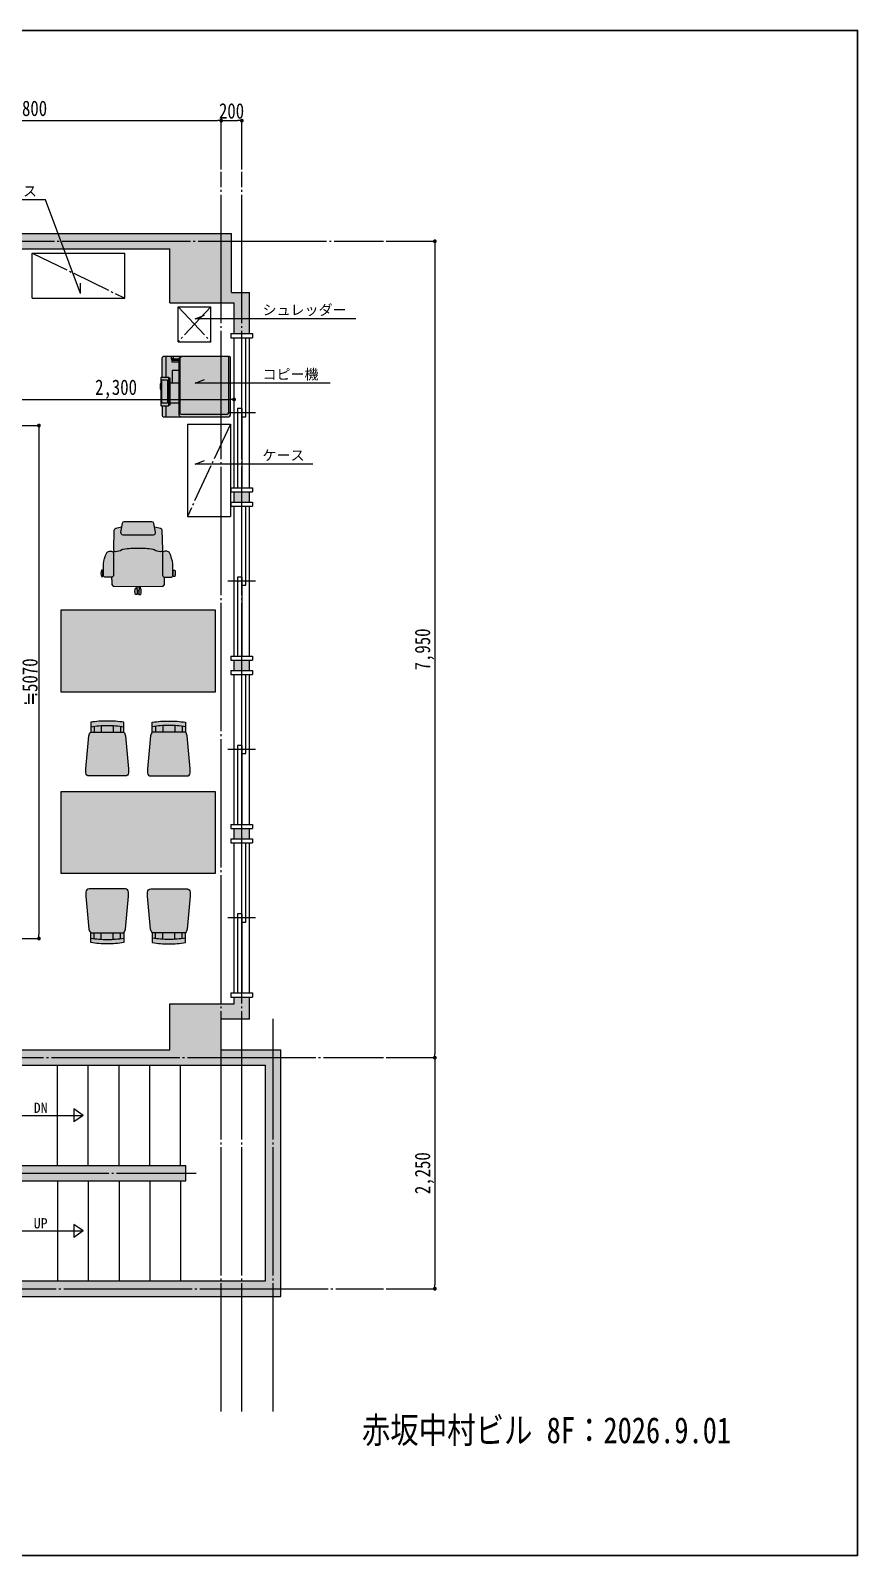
# Model space of a CAD drawing. Header units: millimetres. Extents: x 11317 to 32317, y 8490 to 23340.
# Drawn here: x 24263 to 32317, y 8490 to 23340 of the extents above; entities that cross this region are included whole.
import ezdxf

# ---------------------------------------------------------------- set-up
doc = ezdxf.new("R2010")
doc.units = ezdxf.units.MM
doc.header["$LTSCALE"] = 25
doc.linetypes.add('1点鎖線15', pattern=[18, 15, -1.125, 0.75, -1.125])
doc.linetypes.add('JIS_08_50', pattern=[53, 50, -1.125, 0.75, -1.125])
doc.layers.add('サイズ', color=6, linetype='Continuous', plot=False)
for name, color, linetype, lineweight in [('基準線', 1, 'JIS_08_50', 5), ('壁', 4, 'Continuous', 9), ('室名', 2, 'Continuous', 0), ('家具', 6, 'Continuous', 5), ('建具', 2, 'Continuous', 5), ('見下げ', 3, 'Continuous', 5), ('設備', 8, 'Continuous', 5)]:
    doc.layers.add(name, color=color, linetype=linetype, lineweight=lineweight)
doc.layers.add('文字', color=2, linetype='Continuous')
doc.styles.get("Standard").update_dxf_attribs({"font": 'MS Mincho.ttf', "width": 0.8})
doc.styles.add('ゴシック', font='MS Gothic.ttf')
doc.dimstyles.new('1-50', dxfattribs={"dimscale": 50, "dimtxt": 3, "dimasz": 0.75, "dimexe": 0, "dimexo": 0.5, "dimgap": 0.25, "dimtad": 1, "dimdec": 0, "dimdsep": 46, "dimlunit": 6, "dimtxsty": 'ゴシック', "dimblk1": 'DOT', "dimblk2": 'DOT', "dimsah": 1, "dimcen": 0.75, "dimadec": 0, "dimazin": 0, "dimtfac": 1, "dimtdec": 0, "dimtmove": 2, "dimatfit": 3, "dimldrblk": 'DOT', "dimfxl": 0, "dimtolj": 1, "dimtzin": 0, "dimlwd": 5, "dimlwe": 5, "dimarcsym": 0})

# ---------------------------------------------------------------- blocks, each defined once
blk = doc.blocks.new('*U13')
at = {"color": 0, "lineweight": -2}
for points in [[(442, 58), (536, 58, 0.335925), (549, 71), (549, 707, 0.360533), (534, 724), (-26, 724, 0.388055), (-38, 713), (-38, 75, 0.386081), (-19, 57), (168, 57)], [(-38, 253, 0.230575), (-16, 230), (515, 230, 0.381998), (526, 240), (526, 688, 0.414214), (506, 708), (-26, 708, 0.382016), (-38, 697)], [(-38, 250, 0.308876), (-16, 222), (530, 222, 0.380863), (549, 242)], [(-38, 145), (-15, 145, 0.414214), (-12, 148), (-12, 152), (11, 152, 0.414214), (14, 155), (14, 222)], [(-15, 160), (-4, 160, 0.414214), (-1, 163), (-1, 222)], [(98, 222), (98, 160, 0.414214), (101, 157), (222, 157)], [(171, 123), (171, 131, -0.414214), (174, 134), (435, 134, -0.414214), (438, 131), (438, 123)]]:
    blk.add_lwpolyline(points, format="xyb", dxfattribs=at)
for points in [[(-38, 167), (-15, 167), (-15, 222), (-15, 219)], [(-15, 167), (-15, 160)], [(222, 222), (222, 134)], [(416, 222), (416, 134)], [(-38, 94), (167, 94)], [(442, 94), (549, 94)]]:
    blk.add_lwpolyline(points, dxfattribs=at)
blk.add_lwpolyline([(-19, 160), (-15, 160), (-15, 149), (-19, 149)], close=True, dxfattribs=at)
for points in [[(442, 49), (442, 120, 0.414214), (439, 123), (170, 123, 0.413515), (167, 120), (167, 49, 0.414913), (170, 46), (439, 46, 0.414214)], [(416, 109), (416, 57, -0.414214), (413, 54), (192, 54, -0.414214), (189, 57), (189, 109, -0.414214), (192, 112), (413, 112, -0.414214)]]:
    blk.add_lwpolyline(points, format="xyb", close=True, dxfattribs=at)
for centre, radius, start, end in [((255, 130), 91.4, 246.3472, 270.0893), ((255, 131), 92.4, 269.8054, 293.5272)]:
    blk.add_arc(centre, radius, start, end, dxfattribs=at)
blk = doc.blocks.new('ダイニングテーブル1500_p（CAD素材.com）')
at = {"color": 0, "linetype": 'ByBlock', "lineweight": -2}
blk.add_lwpolyline([(-750, 800), (750, 800), (750, 0), (-750, 0)], close=True, dxfattribs=at)
blk = doc.blocks.new('*U15')
at = {"color": 0, "linetype": 'ByBlock', "lineweight": -2}
blk.add_lwpolyline([(0, 535, 0.045154), (-161, 523), (-161, 427), (161, 427), (161, 523, 0.045154)], format="xyb", close=True, dxfattribs=at)
for points in [[(-161, 480, -0.035347), (0, 492, -0.035347), (161, 480)], [(161, 427, -0.135443), (178, 390), (207, 71), (207, 30, -0.414889), (177, 0), (-177, 0, -0.414889), (-207, 30), (-207, 71), (-178, 390, -0.135443), (-161, 427)]]:
    blk.add_lwpolyline(points, format="xyb", dxfattribs=at)
for points in [[(-129, 484), (-129, 427)], [(-58, 490), (-58, 427)], [(58, 490), (58, 427)], [(129, 484), (129, 427)]]:
    blk.add_lwpolyline(points, dxfattribs=at)
blk = doc.blocks.new('_Dot')
at = {"color": 0, "linetype": 'ByBlock', "lineweight": -2}
blk.add_line((-0.5, 0), (-1, 0), dxfattribs=at)
at = {"color": 0, "linetype": 'ByBlock', "const_width": 0.5}
blk.add_lwpolyline([(-0.25, 0, 1), (0.25, 0, 1)], format="xyb", close=True, dxfattribs=at)
blk = doc.blocks.new('*D33')
at = {"layer": 'Defpoints', "color": 0, "transparency": 16777216}
for p in [(26121, 22462), (22321, 21963), (26121, 21963)]:
    blk.add_point(p, dxfattribs=at)
at = {"layer": '文字', "color": 0, "lineweight": 5, "transparency": 16777216}
for p, q in [((22321, 21988), (22321, 22462)), ((22358, 22462), (26083, 22462)), ((26121, 21988), (26121, 22462))]:
    blk.add_line(p, q, dxfattribs=at)
at = {"layer": '文字', "color": 0, "lineweight": 5, "transparency": 16777216, "xscale": 37.5, "yscale": 37.5, "zscale": 37.5, "rotation": 180}
blk.add_blockref('_Dot', (22321, 22462), dxfattribs=at)
at = {"layer": '文字', "color": 0, "lineweight": 5, "transparency": 16777216, "xscale": 37.5, "yscale": 37.5, "zscale": 37.5}
blk.add_blockref('_Dot', (26121, 22462), dxfattribs=at)
at = {"layer": '文字', "color": 0, "transparency": 16777216, "insert": (24221, 22563), "char_height": 150, "attachment_point": 5}
blk.add_mtext('\\A1;3,800', dxfattribs=at)
blk = doc.blocks.new('*D34')
at = {"layer": 'Defpoints', "color": 0, "transparency": 16777216}
for p in [(26321, 22462), (26121, 21963), (26321, 21963)]:
    blk.add_point(p, dxfattribs=at)
at = {"layer": '文字', "color": 0, "lineweight": 5, "transparency": 16777216}
for p, q in [((26121, 21988), (26121, 22462)), ((26158, 22462), (26283, 22462)), ((26321, 21988), (26321, 22462))]:
    blk.add_line(p, q, dxfattribs=at)
at = {"layer": '文字', "color": 0, "lineweight": 5, "transparency": 16777216, "xscale": 37.5, "yscale": 37.5, "zscale": 37.5, "rotation": 180}
blk.add_blockref('_Dot', (26121, 22462), dxfattribs=at)
at = {"layer": '文字', "color": 0, "lineweight": 5, "transparency": 16777216, "xscale": 37.5, "yscale": 37.5, "zscale": 37.5}
blk.add_blockref('_Dot', (26321, 22462), dxfattribs=at)
at = {"layer": '文字', "color": 0, "transparency": 16777216, "insert": (26221, 22556), "char_height": 150, "attachment_point": 5}
blk.add_mtext('\\A1;200', dxfattribs=at)
blk = doc.blocks.new('*D37')
at = {"layer": 'Defpoints', "color": 0, "transparency": 16777216}
for p in [(27701, 21288), (27701, 13338), (28201, 13338)]:
    blk.add_point(p, dxfattribs=at)
at = {"layer": '文字', "color": 0, "lineweight": 5, "transparency": 16777216}
for p, q in [((27726, 21288), (28201, 21288)), ((28201, 21251), (28201, 13376)), ((27726, 13338), (28201, 13338))]:
    blk.add_line(p, q, dxfattribs=at)
at = {"layer": '文字', "color": 0, "lineweight": 5, "transparency": 16777216, "xscale": 37.5, "yscale": 37.5, "zscale": 37.5}
for p, rotation in [((28201, 21288), 90), ((28201, 13338), 270)]:
    blk.add_blockref('_Dot', p, dxfattribs=dict(at, rotation=rotation))
at = {"layer": '文字', "color": 0, "transparency": 16777216, "insert": (28100, 17313), "char_height": 150, "attachment_point": 5, "rotation": 90}
blk.add_mtext('\\A1;7,950', dxfattribs=at)
blk = doc.blocks.new('*D38')
at = {"layer": 'Defpoints', "color": 0, "transparency": 16777216}
for p in [(27701, 13338), (27701, 11088), (28201, 11088)]:
    blk.add_point(p, dxfattribs=at)
at = {"layer": '文字', "color": 0, "lineweight": 5, "transparency": 16777216}
for p, q in [((27726, 13338), (28201, 13338)), ((28201, 13301), (28201, 11126)), ((27726, 11088), (28201, 11088))]:
    blk.add_line(p, q, dxfattribs=at)
at = {"layer": '文字', "color": 0, "lineweight": 5, "transparency": 16777216, "xscale": 37.5, "yscale": 37.5, "zscale": 37.5}
for p, rotation in [((28201, 13338), 90), ((28201, 11088), 270)]:
    blk.add_blockref('_Dot', p, dxfattribs=dict(at, rotation=rotation))
at = {"layer": '文字', "color": 0, "transparency": 16777216, "insert": (28100, 12213), "char_height": 150, "attachment_point": 5, "rotation": 90}
blk.add_mtext('\\A1;2,250', dxfattribs=at)
blk = doc.blocks.new('*D46')
at = {"layer": 'Defpoints', "color": 0, "transparency": 16777216}
for p in [(26246, 19747), (23946, 19493), (26246, 19493)]:
    blk.add_point(p, dxfattribs=at)
at = {"layer": '文字', "color": 0, "lineweight": 5, "transparency": 16777216}
for p, q in [((23946, 19518), (23946, 19747)), ((23983, 19747), (26208, 19747)), ((26246, 19518), (26246, 19747))]:
    blk.add_line(p, q, dxfattribs=at)
at = {"layer": '文字', "color": 0, "lineweight": 5, "transparency": 16777216, "xscale": 37.5, "yscale": 37.5, "zscale": 37.5, "rotation": 180}
blk.add_blockref('_Dot', (23946, 19747), dxfattribs=at)
at = {"layer": '文字', "color": 0, "lineweight": 5, "transparency": 16777216, "xscale": 37.5, "yscale": 37.5, "zscale": 37.5}
blk.add_blockref('_Dot', (26246, 19747), dxfattribs=at)
at = {"layer": '文字', "color": 0, "transparency": 16777216, "insert": (25096, 19847), "char_height": 150, "attachment_point": 5}
blk.add_mtext('\\A1;2,300', dxfattribs=at)
blk = doc.blocks.new('*D47')
at = {"layer": 'Defpoints', "color": 0, "transparency": 16777216}
for p in [(23946, 19493), (23946, 14498), (24345, 14498)]:
    blk.add_point(p, dxfattribs=at)
at = {"layer": '文字', "color": 0, "lineweight": 5, "transparency": 16777216}
for p, q in [((23971, 19493), (24345, 19493)), ((24345, 19456), (24345, 14536)), ((23971, 14498), (24345, 14498))]:
    blk.add_line(p, q, dxfattribs=at)
at = {"layer": '文字', "color": 0, "lineweight": 5, "transparency": 16777216, "xscale": 37.5, "yscale": 37.5, "zscale": 37.5}
for p, rotation in [((24345, 19493), 90), ((24345, 14498), 270)]:
    blk.add_blockref('_Dot', p, dxfattribs=dict(at, rotation=rotation))
at = {"layer": '文字', "color": 0, "transparency": 16777216, "insert": (24258, 16996), "char_height": 150, "attachment_point": 5, "rotation": 90}
blk.add_mtext('\\A1;≒5070', dxfattribs=at)
blk = doc.blocks.new('*U19')
at = {"color": 0, "linetype": 'ByBlock', "lineweight": -2}
for points in [[(135, 632), (-135, 632, 0.363756), (-154, 615), (-170, 530, 0.466538), (-150, 506), (150, 506, 0.466538), (170, 530), (154, 615, 0.363756), (135, 632)], [(160, 584, -0.000032), (160, 584, -0.020178), (218, 570, -0.319451), (232, 551), (238, 361, -0.417291), (219, 340, -0.151809), (157, 358, 0.113964), (144, 363, 0.028395), (0, 373, 0.028395), (-144, 363, 0.113964), (-157, 358, -0.151809), (-219, 340, -0.417291), (-238, 361), (-232, 551, -0.319451), (-218, 570, -0.020178), (-160, 584, -0.000032), (-160, 584)], [(-232, 345, 0.036161), (-242, 335)], [(232, 345, -0.036161), (242, 335)], [(-338, 160), (-358, 160, 0.132155), (-358, 98), (-343, 98), (-343, 160)], [(338, 160), (358, 160, -0.132155), (358, 98), (343, 98), (343, 160)], [(-258, 92, -0.002949), (-257, 31, 0.426675), (-233, 4), (-27, 0), (27, 0), (233, 4, 0.426675), (257, 31, -0.002949), (258, 92)], [(-14, 0), (-13, -30, 0.271847), (0, -37, 0.271847), (13, -30), (14, 0)], [(-8, -34), (-8, -77), (-25, -77, -0.186325), (-25, -15), (-14, -15)], [(8, -34), (8, -77), (25, -77, 0.186325), (25, -15), (14, -15)]]:
    blk.add_lwpolyline(points, format="xyb", dxfattribs=at)
for points in [[(-279, 345), (-259, 345, -0.414214), (-239, 325), (-239, 112, -0.414214), (-259, 92), (-318, 92, -0.371125), (-338, 109), (-338, 221, -0.087014), (-306, 328, -0.285598)], [(279, 345), (259, 345, 0.414214), (239, 325), (239, 112, 0.414214), (259, 92), (318, 92, 0.371125), (338, 109), (338, 221, 0.087014), (306, 328, 0.285598)]]:
    blk.add_lwpolyline(points, format="xyb", close=True, dxfattribs=at)
for points in [[(-337, 107), (-343, 107)], [(337, 107), (343, 107)], [(-8, -70), (8, -70)]]:
    blk.add_lwpolyline(points, dxfattribs=at)

msp = doc.modelspace()

# ---------------------------------------------------------------- hatches: boundary and pattern name
at = {"layer": '壁', "transparency": 33554559}
h = msp.add_hatch(color=256, dxfattribs=at)
h.dxf.hatch_style = 1
h.paths.add_polyline_path([(19170.6, 21213.1), (19710.6, 21213.1), (19710.6, 21363.1), (18490.6, 21363.1), (18490.6, 21213.1), (18570.6, 21213.1), (18570.6, 20688.1), (19170.6, 20688.1)])
h.paths.add_polyline_path([(20520.6, 21363.1), (20490.6, 21363.1), (20490.6, 21213.1), (20520.6, 21213.1)])
h.paths.add_polyline_path([(21310.6, 21363.1), (21280.6, 21363.1), (21280.6, 21213.1), (21310.6, 21213.1)])
h.paths.add_polyline_path([(22690.6, 21213.1), (23705.6, 21213.1), (25620.6, 21213.1), (25620.6, 20688.1), (26245.6, 20688.1), (26245.6, 20388.1), (26395.6, 20388.1), (26395.6, 20788.1), (26220.6, 20788.1), (26220.6, 21363.1), (22090.6, 21363.1), (22090.6, 21103.1), (22090.6, 20688.1), (22690.6, 20688.1)])
h.paths.add_polyline_path([(26395.6, 18848.1), (26245.6, 18848.1), (26245.6, 18748.1), (26395.6, 18748.1)])
h.paths.add_polyline_path([(26395.6, 17208.1), (26245.6, 17208.1), (26245.6, 17108.1), (26395.6, 17108.1)])
h.paths.add_polyline_path([(26395.6, 15568.1), (26245.6, 15568.1), (26245.6, 15468.1), (26395.6, 15468.1)])
h.paths.add_polyline_path([(26395.6, 13928.1), (26245.6, 13928.1), (26245.6, 13863.1), (25620.6, 13863.1), (25620.6, 13413.1), (23364.8, 13413.1), (23311.8, 13466.2), (23214.8, 13369.2), (23320.8, 13263.1), (26120.6, 13263.1), (26120.6, 13713.1), (26395.6, 13713.1)])
h = msp.add_hatch(color=256, dxfattribs=at)
h.dxf.hatch_style = 1
h.paths.add_polyline_path([(26700.6, 13413.1), (26120.6, 13413.1), (26120.6, 13263.1), (26550.6, 13263.1), (26550.6, 11163.1), (23885.6, 11163.1), (23885.6, 11013.1), (22765.6, 11013.1), (22765.6, 10863.1), (24035.6, 10863.1), (24035.6, 11013.1), (26700.6, 11013.1)])
h.paths.add_polyline_path([(22765.6, 11048.1), (22615.6, 11048.1), (22615.6, 10713.1), (20670.6, 10713.1), (20670.6, 10563.1), (22765.6, 10563.1)])
h.paths.add_polyline_path([(20170.6, 10713.1), (19670.6, 10713.1), (19670.6, 10563.1), (20170.6, 10563.1)])
h = msp.add_hatch(color=256, dxfattribs=at)
h.dxf.hatch_style = 1
h.paths.add_polyline_path([(25775.6, 12138.1), (25775.6, 12288.1), (23875.6, 12288.1), (23875.6, 12138.1)])
at = {"layer": '家具', "transparency": 33554483}
h = msp.add_hatch(color=256, dxfattribs=at)
h.dxf.hatch_style = 1
h.paths.add_polyline_path([(24953.4, 18084.3, 0.1321545), (24953.4, 18021.7), (24968, 18021.7), (24968, 18084.3)])
h.paths.add_polyline_path([(24968, 18084.3), (24968, 18031.4), (24973.9, 18031.4, -0.018643), (24973.6, 18032.9), (24973.6, 18084.3)])
h.paths.add_polyline_path([(24973.6, 18145.2), (24973.6, 18032.9, 0.3711254), (24993.4, 18015.9), (25051.7, 18015.9, 0.4142136), (25071.7, 18035.9), (25071.7, 18249.4, 0.4142136), (25051.7, 18269.4), (25031.9, 18269.4, 0.2855981), (25005, 18252.7, 0.087014)])
h.paths.add_polyline_path([(25167, 18287.1, 0.113964), (25154.4, 18282.4, -0.1518087), (25092.3, 18264.6, -0.1776637), (25079.5, 18269.6, 0.036161), (25069.3, 18259, -0.1256888), (25071.7, 18249.4), (25071.7, 18035.9, -0.3972839), (25052.9, 18015.9, -0.0029491), (25054.1, 17955, 0.4266748), (25078, 17928.1), (25284.3, 17924.2), (25337.9, 17924.2), (25544.2, 17928.1, 0.4266748), (25568.1, 17955, -0.0029491), (25569.3, 18015.9, -0.3972839), (25550.5, 18035.9), (25550.5, 18249.4, -0.1256888), (25552.9, 18259, 0.036161), (25542.8, 18269.6, -0.1776637), (25529.9, 18264.6, -0.1518087), (25467.8, 18282.4, 0.113964), (25455.2, 18287.1, 0.0283952), (25311.1, 18297.2, 0.0283952)])
h.paths.add_polyline_path([(25141.5, 18453.9), (25151.2, 18508.4, 0.0000321), (25151, 18508.4, 0.0201777), (25093, 18493.7, 0.3217525), (25078.9, 18475.2), (25072.7, 18285.2, 0.4172909), (25092.3, 18264.6, 0.1518087), (25154.4, 18282.4, -0.113964), (25167, 18287.1, -0.0283952), (25311.1, 18297.2, -0.0283952), (25455.2, 18287.1, -0.113964), (25467.8, 18282.4, 0.1518087), (25529.9, 18264.6, 0.4172909), (25549.5, 18285.2), (25543.3, 18475.3, 0.3194514), (25529.2, 18493.7, 0.0201777), (25471.2, 18508.4, 0.0000321), (25471, 18508.4), (25480.7, 18453.9, -0.4665383), (25461, 18430.4), (25161.2, 18430.4, -0.4665383)])
h.paths.add_polyline_path([(25176.3, 18555.9, 0.3637558), (25156.7, 18539.4), (25141.5, 18453.9, 0.4665383), (25161.2, 18430.4), (25461, 18430.4, 0.4665383), (25480.7, 18453.9), (25465.6, 18539.4, 0.3637558), (25445.9, 18555.9)])
h.paths.add_polyline_path([(25590.3, 18269.4), (25570.5, 18269.4, 0.4142136), (25550.5, 18249.4), (25550.5, 18035.9, 0.4142136), (25570.5, 18015.9), (25628.8, 18015.9, 0.3711254), (25648.6, 18032.9), (25648.6, 18145.2, 0.087014), (25617.2, 18252.7, 0.2855981)])
h.paths.add_polyline_path([(25648.6, 18084.3), (25648.6, 18032.9, -0.018643), (25648.3, 18031.4), (25654.2, 18031.4), (25654.2, 18084.3)])
h.paths.add_polyline_path([(25668.8, 18084.3), (25654.2, 18084.3), (25654.2, 18021.7), (25668.8, 18021.7, 0.1321545)])
h.paths.add_polyline_path([(25296.6, 17924.2), (25298.2, 17894.4, 0.2718467), (25311.1, 17887.4, 0.2718467), (25324, 17894.4), (25325.6, 17924.2)])
h.paths.add_polyline_path([(25286.1, 17909.2, 0.1863253), (25286.1, 17847), (25302.6, 17847), (25302.6, 17889.8, -0.1119737), (25298.2, 17894.4), (25297.4, 17909.2)])
h.paths.add_polyline_path([(25311.1, 17887.4, -0.1551503), (25302.6, 17889.8), (25302.6, 17854.1), (25319.6, 17854.1), (25319.6, 17889.8, -0.1551503)])
h.paths.add_polyline_path([(25319.6, 17889.8), (25319.6, 17847), (25336.1, 17847, 0.1863253), (25336.1, 17909.2), (25324.8, 17909.2), (25324, 17894.4, -0.1119737)])
h = msp.add_hatch(color=256, dxfattribs=at)
h.dxf.hatch_style = 1
h.paths.add_polyline_path([(26060.6, 17697.9), (24560.6, 17697.9), (24560.6, 16897.9), (26060.6, 16897.9)])
h = msp.add_hatch(color=256, dxfattribs=at)
h.dxf.hatch_style = 1
h.paths.add_polyline_path([(25172.1, 16603.1, 0.0451542), (25010.6, 16616, 0.0451542), (24849.2, 16603.1), (24849.2, 16507.9), (25172.1, 16507.9)])
h.paths.add_polyline_path([(25188.5, 16470.4, 0.1354428), (25172.1, 16507.9), (24849.2, 16507.9, 0.1354428), (24832.8, 16470.4), (24803.1, 16151.1), (24803.1, 16110.6, 0.4148891), (24833.2, 16080.6), (25188.2, 16080.6, 0.4135383), (25218.1, 16110.6), (25218.1, 16151.1)])
h = msp.add_hatch(color=256, dxfattribs=at)
h.dxf.hatch_style = 1
h.paths.add_polyline_path([(25772.1, 16603.1, 0.0451542), (25610.6, 16616, 0.0451542), (25449.2, 16603.1), (25449.2, 16507.9), (25772.1, 16507.9)])
h.paths.add_polyline_path([(25788.5, 16470.4, 0.1354428), (25772.1, 16507.9), (25449.2, 16507.9, 0.1354428), (25432.8, 16470.4), (25403.1, 16151.1), (25403.1, 16110.6, 0.4148891), (25433.2, 16080.6), (25788.2, 16080.6, 0.4135383), (25818.1, 16110.6), (25818.1, 16151.1)])
h = msp.add_hatch(color=256, dxfattribs=at)
h.dxf.hatch_style = 1
h.paths.add_polyline_path([(26060.6, 15930.6), (24560.6, 15930.6), (24560.6, 15130.6), (26060.6, 15130.6)])
h = msp.add_hatch(color=256, dxfattribs=at)
h.dxf.hatch_style = 1
h.paths.add_polyline_path([(25172.1, 14458, -0.0451542), (25010.6, 14445.2, -0.0451542), (24849.2, 14458), (24849.2, 14553.3), (25172.1, 14553.3)])
h.paths.add_polyline_path([(25188.5, 14590.7, -0.1354428), (25172.1, 14553.3), (24849.2, 14553.3, -0.1354428), (24832.8, 14590.7), (24803.1, 14910), (24803.1, 14950.6, -0.4148891), (24833.2, 14980.6), (25188.2, 14980.6, -0.4135383), (25218.1, 14950.6), (25218.1, 14910)])
h = msp.add_hatch(color=256, dxfattribs=at)
h.dxf.hatch_style = 1
h.paths.add_polyline_path([(25772.1, 14458, -0.0451542), (25610.6, 14445.2, -0.0451542), (25449.2, 14458), (25449.2, 14553.3), (25772.1, 14553.3)])
h.paths.add_polyline_path([(25788.5, 14590.7, -0.1354428), (25772.1, 14553.3), (25449.2, 14553.3, -0.1354428), (25432.8, 14590.7), (25403.1, 14910), (25403.1, 14950.6, -0.4148891), (25433.2, 14980.6), (25788.2, 14980.6, -0.4135383), (25818.1, 14950.6), (25818.1, 14910)])
at = {"layer": '設備', "transparency": 33554483}
h = msp.add_hatch(color=256, dxfattribs=at)
h.dxf.hatch_style = 1
h.paths.add_polyline_path([(26210.6, 20154.8, 0.3880546), (26199.9, 20165.9), (25562.3, 20165.9, 0.3860808), (25544, 20147), (25544, 19961), (25606.9, 19960.9, -0.4135147), (25609.9, 19957.9), (25609.9, 19689.8, -0.4142136), (25606.9, 19686.8), (25544.6, 19686.8), (25544.4, 19592, 0.3359249), (25558, 19578.9), (26194.3, 19578.9, 0.3605331), (26210.6, 19594.4)])
h.paths.add_polyline_path([(25609.9, 19957.9, 0.4135147), (25606.9, 19960.9), (25536.3, 19961, 0.4149128), (25533.3, 19958), (25533.3, 19689.8, 0.4142136), (25536.3, 19686.8), (25606.9, 19686.8, 0.4142136), (25609.9, 19689.8)])
h.paths.add_polyline_path([(25533.3, 19909.8, 0.1031788), (25525.6, 19873.3, 0.1021606), (25533.3, 19836.7)])

# ---------------------------------------------------------------- linework, layer by layer
at = {"layer": 'サイズ'}
msp.add_lwpolyline([(11317.4, 8490), (32317.4, 8490), (32317.4, 23340), (11317.4, 23340)], close=True, dxfattribs=at)
at = {"layer": '基準線'}
for p, q in [((26120.6, 9890.6), (26120.6, 21963.1)), ((26320.6, 9890.6), (26320.6, 21963.1)), ((13970.6, 21288.1), (27700.6, 21288.1)), ((26625.6, 9890.6), (26625.6, 13715.4)), ((23141.1, 13338.1), (27700.6, 13338.1)), ((23775.6, 12213.1), (25875.6, 12213.1)), ((23261.5, 11088.1), (27700.6, 11088.1))]:
    msp.add_line(p, q, dxfattribs=at)
at = {"layer": '壁'}
for p, q in [((22090.6, 21363.1), (26220.6, 21363.1)), ((26220.6, 20788.1), (26220.6, 21363.1)), ((22690.6, 21213.1), (25620.6, 21213.1)), ((25620.6, 20688.1), (25620.6, 21213.1)), ((25620.6, 20688.1), (26245.6, 20688.1)), ((26220.6, 20788.1), (26395.6, 20788.1)), ((26245.6, 20388.1), (26245.6, 20688.1)), ((26395.6, 20388.1), (26395.6, 20788.1)), ((26245.6, 18888.1), (26245.6, 20348.1)), ((26395.6, 18888.1), (26395.6, 20348.1)), ((26245.6, 18748.1), (26245.6, 18848.1)), ((26395.6, 18748.1), (26395.6, 18848.1)), ((26245.6, 17248.1), (26245.6, 18708.1)), ((26395.6, 17248.1), (26395.6, 18708.1)), ((26245.6, 17108.1), (26245.6, 17208.1)), ((26395.6, 17108.1), (26395.6, 17208.1)), ((26245.6, 15608.1), (26245.6, 17068.1)), ((26395.6, 15608.1), (26395.6, 17068.1)), ((26245.6, 15468.1), (26245.6, 15568.1)), ((26395.6, 15468.1), (26395.6, 15568.1)), ((26245.6, 13968.1), (26245.6, 15428.1)), ((26395.6, 13968.1), (26395.6, 15428.1)), ((25620.6, 13863.1), (26245.6, 13863.1)), ((25620.6, 13413.1), (25620.6, 13863.1)), ((26245.6, 13863.1), (26245.6, 13928.1)), ((26395.6, 13713.1), (26395.6, 13928.1)), ((26120.6, 13263.1), (26120.6, 13713.1)), ((26395.6, 13713.1), (26120.6, 13713.1)), ((23364.8, 13413.1), (25620.6, 13413.1)), ((26120.6, 13413.1), (26700.6, 13413.1)), ((26700.6, 11013.1), (26700.6, 13413.1)), ((23320.8, 13263.1), (26550.6, 13263.1)), ((26550.6, 11163.1), (26550.6, 13263.1)), ((23875.6, 12288.1), (25775.6, 12288.1)), ((25775.6, 12138.1), (25775.6, 12288.1)), ((23875.6, 12138.1), (25775.6, 12138.1)), ((23885.6, 11163.1), (26550.6, 11163.1)), ((24035.6, 11013.1), (26700.6, 11013.1))]:
    msp.add_line(p, q, dxfattribs=at)
at = {"layer": '室名'}
for p, q in [((24410.8, 21689.9), (23871.2, 21689.9)), ((24749, 20778.1), (24410.8, 21689.9)), ((24749, 20778.1), (24749, 20878.1)), ((25865.5, 20533.2), (25959.2, 20568)), ((27432.4, 20533.2), (25865.5, 20533.2)), ((25865.5, 19906.5), (25959.2, 19941.3)), ((27182, 19906.5), (25865.5, 19906.5)), ((25865.5, 19117.1), (25959.2, 19151.9)), ((27014.2, 19117.1), (25865.5, 19117.1))]:
    msp.add_line(p, q, dxfattribs=at)
at = {"layer": '家具'}
for p, q in [((24280.6, 20733.1), (24280.6, 21173.1)), ((24280.6, 21173.1), (25180.6, 21173.1)), ((25180.6, 20733.1), (25180.6, 21173.1)), ((24280.6, 20733.1), (25180.6, 20733.1)), ((25790.6, 19508.1), (26210.6, 19508.1)), ((25790.6, 19508.1), (25790.6, 18608.1)), ((26210.6, 19508.1), (26210.6, 18608.1)), ((25790.6, 18608.1), (26210.6, 18608.1))]:
    msp.add_line(p, q, dxfattribs=at)
at = {"layer": '家具', "linetype": '1点鎖線15'}
for p, q in [((24280.6, 21173.1), (25180.6, 20733.1)), ((26210.6, 19508.1), (25790.6, 18608.1))]:
    msp.add_line(p, q, dxfattribs=at)
at = {"layer": '建具'}
for p, q in [((26215.6, 20388.1), (26425.6, 20388.1)), ((26215.6, 20388.1), (26215.6, 20348.1)), ((26215.6, 20348.1), (26425.6, 20348.1)), ((26320.6, 19578.1), (26320.6, 20348.1)), ((26360.6, 19578.1), (26360.6, 20348.1)), ((26425.6, 20388.1), (26425.6, 20348.1)), ((26455.6, 19618.1), (26185.6, 19618.1)), ((26280.6, 19658.1), (26280.6, 18888.1)), ((26320.6, 19658.1), (26280.6, 19658.1)), ((26320.6, 19658.1), (26320.6, 18888.1)), ((26320.6, 19578.1), (26360.6, 19578.1)), ((26215.6, 18888.1), (26425.6, 18888.1)), ((26215.6, 18888.1), (26215.6, 18848.1)), ((26425.6, 18888.1), (26425.6, 18848.1)), ((26215.6, 18848.1), (26425.6, 18848.1)), ((26215.6, 18748.1), (26425.6, 18748.1)), ((26215.6, 18748.1), (26215.6, 18708.1)), ((26425.6, 18748.1), (26425.6, 18708.1)), ((26215.6, 18708.1), (26425.6, 18708.1)), ((26320.6, 17938.1), (26320.6, 18708.1)), ((26360.6, 17938.1), (26360.6, 18708.1)), ((26455.6, 17978.1), (26185.6, 17978.1)), ((26280.6, 18018.1), (26280.6, 17248.1)), ((26320.6, 18018.1), (26280.6, 18018.1)), ((26320.6, 18018.1), (26320.6, 17248.1)), ((26320.6, 17938.1), (26360.6, 17938.1)), ((26215.6, 17248.1), (26425.6, 17248.1)), ((26215.6, 17248.1), (26215.6, 17208.1)), ((26425.6, 17248.1), (26425.6, 17208.1)), ((26215.6, 17208.1), (26425.6, 17208.1)), ((26215.6, 17108.1), (26425.6, 17108.1)), ((26215.6, 17108.1), (26215.6, 17068.1)), ((26425.6, 17108.1), (26425.6, 17068.1)), ((26215.6, 17068.1), (26425.6, 17068.1)), ((26320.6, 16298.1), (26320.6, 17068.1)), ((26360.6, 16298.1), (26360.6, 17068.1)), ((26455.6, 16338.1), (26185.6, 16338.1)), ((26280.6, 16378.1), (26280.6, 15608.1)), ((26320.6, 16378.1), (26280.6, 16378.1)), ((26320.6, 16378.1), (26320.6, 15608.1)), ((26320.6, 16298.1), (26360.6, 16298.1)), ((26215.6, 15608.1), (26425.6, 15608.1)), ((26215.6, 15608.1), (26215.6, 15568.1)), ((26425.6, 15608.1), (26425.6, 15568.1)), ((26215.6, 15568.1), (26425.6, 15568.1)), ((26215.6, 15468.1), (26425.6, 15468.1)), ((26215.6, 15468.1), (26215.6, 15428.1)), ((26425.6, 15468.1), (26425.6, 15428.1)), ((26215.6, 15428.1), (26425.6, 15428.1)), ((26320.6, 14658.1), (26320.6, 15428.1)), ((26360.6, 14658.1), (26360.6, 15428.1)), ((26280.6, 14738.1), (26280.6, 13968.1)), ((26320.6, 14738.1), (26280.6, 14738.1)), ((26320.6, 14738.1), (26320.6, 13968.1)), ((26455.6, 14698.1), (26185.6, 14698.1)), ((26320.6, 14658.1), (26360.6, 14658.1)), ((26215.6, 13968.1), (26425.6, 13968.1)), ((26215.6, 13968.1), (26215.6, 13928.1)), ((26425.6, 13968.1), (26425.6, 13928.1)), ((26215.6, 13928.1), (26425.6, 13928.1))]:
    msp.add_line(p, q, dxfattribs=at)
at = {"layer": '見下げ'}
for p, q in [((24525.6, 12288.1), (24525.6, 13263.1)), ((24825.6, 12288.1), (24825.6, 13263.1)), ((25125.6, 12288.1), (25125.6, 13263.1)), ((25425.6, 12288.1), (25425.6, 13263.1)), ((25725.6, 12288.1), (25725.6, 13263.1)), ((23855.6, 12775.6), (24775.6, 12775.6)), ((24775.6, 12775.6), (24685.6, 12838.8)), ((24685.6, 12838.8), (24685.6, 12712.5)), ((24775.6, 12775.6), (24685.6, 12712.5)), ((24525.6, 12138.1), (24525.6, 11163.1)), ((24825.6, 12138.1), (24825.6, 11163.1)), ((25125.6, 12138.1), (25125.6, 11163.1)), ((25425.6, 12138.1), (25425.6, 11163.1)), ((25725.6, 12138.1), (25725.6, 11163.1)), ((23855.6, 11650.6), (24775.6, 11650.6)), ((24775.6, 11650.6), (24685.6, 11713.8)), ((24685.6, 11713.8), (24685.6, 11587.5)), ((24775.6, 11650.6), (24685.6, 11587.5))]:
    msp.add_line(p, q, dxfattribs=at)
at = {"layer": '設備'}
for p, q in [((25700.6, 20648.1), (26020.6, 20648.1)), ((25700.6, 20308.1), (25700.6, 20648.1)), ((26020.6, 20308.1), (26020.6, 20648.1)), ((25700.6, 20308.1), (26020.6, 20308.1))]:
    msp.add_line(p, q, dxfattribs=at)
at = {"layer": '設備', "linetype": '1点鎖線15'}
for p, q in [((25700.6, 20648.1), (26020.6, 20308.1)), ((26020.6, 20648.1), (25700.6, 20308.1))]:
    msp.add_line(p, q, dxfattribs=at)

# ---------------------------------------------------------------- block references
at = {"layer": '家具'}
for name, p in [('*U19', (25311.1, 17924.2)), ('ダイニングテーブル1500_p（CAD素材.com）', (25310.6, 16897.9)), ('*U15', (25010.6, 16080.6)), ('ダイニングテーブル1500_p（CAD素材.com）', (25310.6, 15130.6))]:
    msp.add_blockref(name, p, dxfattribs=at)
at = {"layer": '家具', "xscale": -1}
msp.add_blockref('*U15', (25610.6, 16080.6), dxfattribs=at)
at = {"layer": '家具', "xscale": -1, "rotation": 180}
msp.add_blockref('*U15', (25010.6, 14980.6), dxfattribs=at)
at = {"layer": '家具', "rotation": 180}
msp.add_blockref('*U15', (25610.6, 14980.6), dxfattribs=at)
at = {"layer": '設備', "rotation": 270}
msp.add_blockref('*U13', (25486.8, 20128.4), dxfattribs=at)

# ---------------------------------------------------------------- texts
at = {"insert": (27490.4, 9837.1), "char_height": 253.768, "attachment_point": 1}
msp.add_mtext_dynamic_manual_height_columns('赤坂中村ビル 8F：2026.9.01', width=4122.418, gutter_width=1268.8, heights=[0], dxfattribs=at)
at = {"layer": '室名'}
for s, p in [('ケース', (23916.6, 21725.9)), ('シュレッダー', (26522.9, 20569.1)), ('コピー機', (26522.9, 19942.5)), ('ケース', (26522.9, 19153)), ('DN', (24294, 12800)), ('UP', (24294, 11675))]:
    msp.add_text(s, height=100, dxfattribs=at).set_placement(p)

# ---------------------------------------------------------------- dimensions: what is measured, and where the dimension line sits
at = {"layer": '文字'}
for base, p1, p2, picture, middle in [((26120.6, 22462.3), (22320.6, 21963.2), (26120.6, 21963.2), '*D33', (24220.6, 22562.7)), ((26320.6, 22462.3), (26120.6, 21963.2), (26320.6, 21963.2), '*D34', (26220.6, 22556.1)), ((26245.6, 19746.6), (23945.6, 19493.1), (26245.6, 19493.1), '*D46', (25095.6, 19847))]:
    dim = msp.add_linear_dim(base=base, p1=p1, p2=p2, dimstyle='1-50', override={"dimtxsty": 'Standard'}, dxfattribs=at)
    dim.commit()
    dim.dimension.update_dxf_attribs({"geometry": picture, "text_midpoint": middle})
for base, p1, p2, picture, middle in [((28200.6, 13338.1), (27700.6, 21288.1), (27700.6, 13338.1), '*D37', (28100.2, 17313.1)), ((28200.6, 11088.1), (27700.6, 13338.1), (27700.6, 11088.1), '*D38', (28100.2, 12213.1))]:
    dim = msp.add_linear_dim(base=base, p1=p1, p2=p2, angle=90, dimstyle='1-50', override={"dimtxsty": 'Standard'}, dxfattribs=at)
    dim.commit()
    dim.dimension.update_dxf_attribs({"geometry": picture, "text_midpoint": middle})
dim = msp.add_linear_dim(base=(24345.4, 14498.1), p1=(23945.6, 19493.1), p2=(23945.6, 14498.1), angle=90, text='≒5070', dimstyle='1-50', override={"dimtxsty": 'Standard'}, dxfattribs=at)
dim.commit()
dim.dimension.update_dxf_attribs({"geometry": '*D47', "text_midpoint": (24257.9, 16995.6)})

doc.saveas('drawing.dxf')
